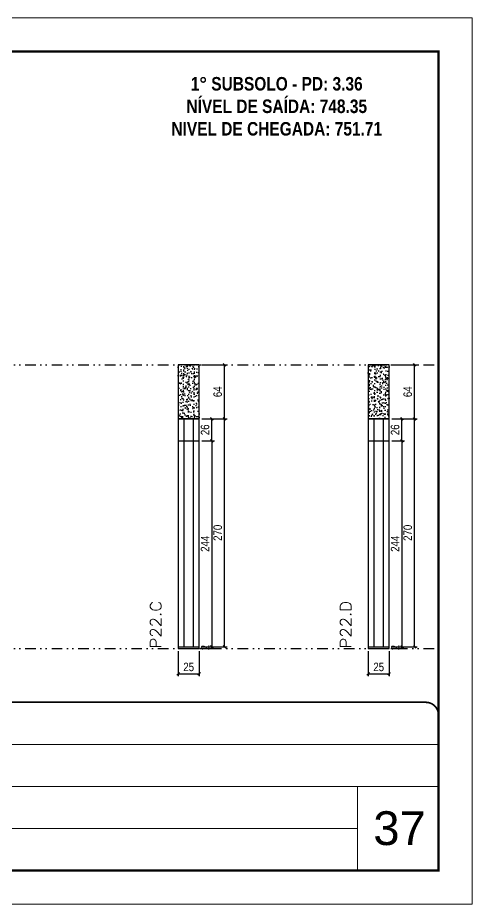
# Model space of a CAD drawing. Header units: millimetres. Extents: x 1945 to 8225, y 304 to 15137.
# Drawn here: x 2892 to 3430, y 3750 to 4800 of the extents above; entities that cross this region are included whole.
import ezdxf

# ---------------------------------------------------------------- set-up
doc = ezdxf.new("R2010")
doc.units = ezdxf.units.MM
for name, pattern in [('CONTINUO', [0]), ('DASHED', [0.75, 0.5, -0.25]), ('DIVIDE2', [0.625, 0.25, -0.125, 0, -0.125, 0, -0.125])]:
    doc.linetypes.add(name, pattern=pattern)
for name, color, linetype, lineweight in [('CARIMBO', 255, 'Continuous', 9), ('Folhas', 255, 'Continuous', 9), ('SARRAFO DE PRESSAO', 251, 'DASHED', 9), ('Texto Seção', 7, 'Continuous', 15)]:
    doc.layers.add(name, color=color, linetype=linetype, lineweight=lineweight)
for name, color, linetype in [('COTA', 241, 'Continuous'), ('NOMENCLATURA', 7, 'Continuous'), ('Nível', 160, 'Continuous'), ('Painéis', 200, 'Continuous'), ('SARR_2.2x7', 40, 'Continuous')]:
    doc.layers.add(name, color=color, linetype=linetype)
doc.styles.add('ARIAL', font='arial.ttf')
doc.styles.add('COTA TECNICA', font='techl___.ttf', dxfattribs={"height": 10})
doc.styles.add('REGUA-120', font='ROMANS.shx', dxfattribs={"height": 15})
doc.styles.add('ROMANC', font='techb___.ttf', dxfattribs={"height": 2.5})
doc.dimstyles.new('PAINEL-NOVA', dxfattribs={"dimtxt": 10, "dimasz": 3, "dimexe": 3, "dimexo": 3, "dimgap": 3, "dimtad": 1, "dimdec": 1, "dimzin": 12, "dimdsep": 46, "dimtxsty": 'COTA TECNICA', "dimblk1": 'OBLIQUE', "dimblk2": 'OBLIQUE', "dimsah": 1, "dimcen": 0.9, "dimclrd": 4, "dimclre": 4, "dimclrt": 240, "dimadec": 1, "dimazin": 3, "dimtfac": 1, "dimtdec": 1, "dimtix": 1, "dimtmove": 0, "dimatfit": 3, "dimfxl": 1, "dimtolj": 1, "dimtzin": 12, "dimarcsym": 0})
pattern_1 = [(51, (3997.6075, 7934.653), (9.121755, -0.637855), [0.9525, -10.4775]), (356, (3997.6075, 7934.653), (-1.928623, 9.520633), [0.762, -8.38203]), (101.45144, (3998.368, 7934.6), (7.193132, 8.882778), [0.8095, -8.904512]), (47.1842, (3997.563, 7937.192), (13.588575, -1.865247), [1.42875, -15.71625]), (97.63556, (3998.696, 7937.037), (11.65249, 12.576586), [1.21425, -13.35678]), (352.18415, (3997.563, 7937.192), (11.65249, 12.576586), [1.143, -12.572987]), (22, (3998.844, 7936.58), (7.668804, -4.98018), [0.9525, -10.4775]), (327, (3998.844, 7936.58), (2.928905, 9.261925), [0.762, -8.382]), (72.45145, (3999.483, 7936.165), (10.597708, 4.281746), [0.8095, -8.904497]), (38.5, (3997.6075, 7934.6528), (0.0806222, 4.2298032), [0, -8.2804, 0, -8.509, 0, -8.41375]), (8.5, (3997.6075, 7934.653), (3.2530547, 5.066574), [0, -4.8514, 0, -8.0899, 0, -3.20675]), (328.5, (3994.776, 7934.6034), (6.7834962, -0.1680745), [0, -3.175, 0, -9.906, 0, -13.1445]), (318.5, (3993.506, 7934.581), (7.383143, 1.400391), [0, -4.1275, 0, -6.5786, 0, -9.3345])]

# ---------------------------------------------------------------- blocks, each defined once
blk = doc.blocks.new('9999999999')
at = {"color": 30, "linetype": 'CONTINUO'}
for p, q in [((98564.6, 34379.6), (99584, 34379.6)), ((98564.6, 34329.8), (99488, 34329.8)), ((99584, 34329.8), (99488, 34329.8)), ((99488, 34329.8), (99488, 34230.2)), ((98564.6, 34280), (99488, 34280))]:
    blk.add_line(p, q, dxfattribs=at)
at = {"color": 30, "linetype": 'CONTINUO', "const_width": 2}
blk.add_lwpolyline([(99584, 34230.2), (99584, 34414.4, 0.414214), (99569, 34429.4), (98229, 34429.4, 0.414214), (98214, 34414.4), (98214, 34245.2, 0.414214), (98229, 34230.2), (99584, 34230.2)], format="xyb", dxfattribs=at)
at = {"layer": 'Folhas'}
blk.add_lwpolyline([(98139, 34190.2), (99624, 34190.2), (99624, 35240.2), (98139, 35240.2)], close=True, dxfattribs=at)
at = {"layer": 'Folhas', "color": 30, "const_width": 3}
blk.add_lwpolyline([(98214, 34230.2), (99584, 34230.2), (99584, 35200.2), (98214, 35200.2)], close=True, dxfattribs=at)
blk = doc.blocks.new('_Oblique')
at = {"color": 0, "linetype": 'ByBlock', "lineweight": -2}
blk.add_line((-0.5, -0.5), (0.5, 0.5), dxfattribs=at)
blk = doc.blocks.new('*D296')
at = {"layer": 'COTA', "color": 4, "linetype": 'Continuous', "lineweight": -2, "ltscale": 30, "transparency": 16777216}
for p, q in [((3109.6, 4298.9), (3124.6, 4298.9)), ((3121.6, 4298.9), (3121.6, 4054.9)), ((3109.6, 4054.9), (3124.6, 4054.9))]:
    blk.add_line(p, q, dxfattribs=at)
at = {"layer": 'Defpoints', "color": 0, "linetype": 'Continuous', "ltscale": 30, "transparency": 16777216}
for p in [(3106.6, 4298.9), (3106.6, 4054.9), (3121.6, 4054.9)]:
    blk.add_point(p, dxfattribs=at)
at = {"layer": 'COTA', "color": 4, "linetype": 'Continuous', "lineweight": -2, "ltscale": 30, "transparency": 16777216, "xscale": 3, "yscale": 3, "zscale": 3}
for p, rotation in [((3121.6, 4298.9), 90), ((3121.6, 4054.9), 270)]:
    blk.add_blockref('_Oblique', p, dxfattribs=dict(at, rotation=rotation))
at = {"layer": 'COTA', "color": 240, "linetype": 'Continuous', "ltscale": 30, "transparency": 16777216, "insert": (3113.5, 4176.9), "char_height": 10, "attachment_point": 5, "rotation": 90, "style": 'COTA TECNICA'}
blk.add_mtext('\\A1;244', dxfattribs=at)
blk = doc.blocks.new('*D297')
at = {"layer": 'COTA', "color": 4, "linetype": 'Continuous', "lineweight": -2, "ltscale": 30, "transparency": 16777216}
for p, q in [((3109.6, 4324.9), (3124.6, 4324.9)), ((3121.6, 4298.9), (3121.6, 4324.9)), ((3109.6, 4298.9), (3124.6, 4298.9))]:
    blk.add_line(p, q, dxfattribs=at)
at = {"layer": 'Defpoints', "color": 0, "linetype": 'Continuous', "ltscale": 30, "transparency": 16777216}
for p in [(3106.6, 4324.9), (3121.6, 4324.9), (3106.6, 4298.9)]:
    blk.add_point(p, dxfattribs=at)
at = {"layer": 'COTA', "color": 4, "linetype": 'Continuous', "lineweight": -2, "ltscale": 30, "transparency": 16777216, "xscale": 3, "yscale": 3, "zscale": 3}
for p, rotation in [((3121.6, 4324.9), 90), ((3121.6, 4298.9), 270)]:
    blk.add_blockref('_Oblique', p, dxfattribs=dict(at, rotation=rotation))
at = {"layer": 'COTA', "color": 240, "linetype": 'Continuous', "ltscale": 30, "transparency": 16777216, "insert": (3113.5, 4311.9), "char_height": 10, "attachment_point": 5, "rotation": 90, "style": 'COTA TECNICA'}
blk.add_mtext('\\A1;26', dxfattribs=at)
blk = doc.blocks.new('*D298')
at = {"layer": 'COTA', "color": 4, "linetype": 'Continuous', "lineweight": -2, "ltscale": 30, "transparency": 16777216}
for p, q in [((3334.6, 4298.9), (3349.6, 4298.9)), ((3346.6, 4298.9), (3346.6, 4054.9)), ((3334.6, 4054.9), (3349.6, 4054.9))]:
    blk.add_line(p, q, dxfattribs=at)
at = {"layer": 'Defpoints', "color": 0, "linetype": 'Continuous', "ltscale": 30, "transparency": 16777216}
for p in [(3331.6, 4298.9), (3331.6, 4054.9), (3346.6, 4054.9)]:
    blk.add_point(p, dxfattribs=at)
at = {"layer": 'COTA', "color": 4, "linetype": 'Continuous', "lineweight": -2, "ltscale": 30, "transparency": 16777216, "xscale": 3, "yscale": 3, "zscale": 3}
for p, rotation in [((3346.6, 4298.9), 90), ((3346.6, 4054.9), 270)]:
    blk.add_blockref('_Oblique', p, dxfattribs=dict(at, rotation=rotation))
at = {"layer": 'COTA', "color": 240, "linetype": 'Continuous', "ltscale": 30, "transparency": 16777216, "insert": (3338.5, 4176.9), "char_height": 10, "attachment_point": 5, "rotation": 90, "style": 'COTA TECNICA'}
blk.add_mtext('\\A1;244', dxfattribs=at)
blk = doc.blocks.new('*D299')
at = {"layer": 'COTA', "color": 4, "linetype": 'Continuous', "lineweight": -2, "ltscale": 30, "transparency": 16777216}
for p, q in [((3334.6, 4324.9), (3349.6, 4324.9)), ((3346.6, 4298.9), (3346.6, 4324.9)), ((3334.6, 4298.9), (3349.6, 4298.9))]:
    blk.add_line(p, q, dxfattribs=at)
at = {"layer": 'Defpoints', "color": 0, "linetype": 'Continuous', "ltscale": 30, "transparency": 16777216}
for p in [(3331.6, 4324.9), (3346.6, 4324.9), (3331.6, 4298.9)]:
    blk.add_point(p, dxfattribs=at)
at = {"layer": 'COTA', "color": 4, "linetype": 'Continuous', "lineweight": -2, "ltscale": 30, "transparency": 16777216, "xscale": 3, "yscale": 3, "zscale": 3}
for p, rotation in [((3346.6, 4324.9), 90), ((3346.6, 4298.9), 270)]:
    blk.add_blockref('_Oblique', p, dxfattribs=dict(at, rotation=rotation))
at = {"layer": 'COTA', "color": 240, "linetype": 'Continuous', "ltscale": 30, "transparency": 16777216, "insert": (3338.5, 4311.9), "char_height": 10, "attachment_point": 5, "rotation": 90, "style": 'COTA TECNICA'}
blk.add_mtext('\\A1;26', dxfattribs=at)
blk = doc.blocks.new('*D312')
at = {"layer": 'COTA', "color": 4, "linetype": 'Continuous', "lineweight": -2, "ltscale": 30, "transparency": 16777216}
for p, q in [((3109.6, 4054.9), (3124.6, 4054.9)), ((3121.6, 4052.9), (3121.6, 4054.9)), ((3109.6, 4052.9), (3124.6, 4052.9))]:
    blk.add_line(p, q, dxfattribs=at)
at = {"layer": 'Defpoints', "color": 0, "linetype": 'Continuous', "ltscale": 30, "transparency": 16777216}
for p in [(3106.6, 4054.9), (3121.6, 4054.9), (3106.6, 4052.9)]:
    blk.add_point(p, dxfattribs=at)
at = {"layer": 'COTA', "color": 240, "linetype": 'Continuous', "ltscale": 30, "transparency": 16777216, "insert": (3113.6, 4053.9), "char_height": 10, "attachment_point": 5, "rotation": 90, "style": 'COTA TECNICA'}
blk.add_mtext('\\A1;2', dxfattribs=at)
blk = doc.blocks.new('*D313')
at = {"layer": 'COTA', "color": 4, "linetype": 'Continuous', "lineweight": -2, "ltscale": 30, "transparency": 16777216}
for p, q in [((3109.6, 4324.9), (3139.6, 4324.9)), ((3136.6, 4054.9), (3136.6, 4324.9)), ((3109.6, 4054.9), (3139.6, 4054.9))]:
    blk.add_line(p, q, dxfattribs=at)
at = {"layer": 'Defpoints', "color": 0, "linetype": 'Continuous', "ltscale": 30, "transparency": 16777216}
for p in [(3106.6, 4324.9), (3136.6, 4324.9), (3106.6, 4054.9)]:
    blk.add_point(p, dxfattribs=at)
at = {"layer": 'COTA', "color": 4, "linetype": 'Continuous', "lineweight": -2, "ltscale": 30, "transparency": 16777216, "xscale": 3, "yscale": 3, "zscale": 3}
for p, rotation in [((3136.6, 4324.9), 90), ((3136.6, 4054.9), 270)]:
    blk.add_blockref('_Oblique', p, dxfattribs=dict(at, rotation=rotation))
at = {"layer": 'COTA', "color": 240, "linetype": 'Continuous', "ltscale": 30, "transparency": 16777216, "insert": (3128.5, 4189.9), "char_height": 10, "attachment_point": 5, "rotation": 90, "style": 'COTA TECNICA'}
blk.add_mtext('\\A1;270', dxfattribs=at)
blk = doc.blocks.new('*D314')
at = {"layer": 'COTA', "color": 4, "linetype": 'Continuous', "lineweight": -2, "ltscale": 30, "transparency": 16777216}
for p, q in [((3109.6, 4388.9), (3139.6, 4388.9)), ((3136.6, 4324.9), (3136.6, 4388.9)), ((3109.6, 4324.9), (3139.6, 4324.9))]:
    blk.add_line(p, q, dxfattribs=at)
at = {"layer": 'Defpoints', "color": 0, "linetype": 'Continuous', "ltscale": 30, "transparency": 16777216}
for p in [(3106.6, 4388.9), (3136.6, 4388.9), (3106.6, 4324.9)]:
    blk.add_point(p, dxfattribs=at)
at = {"layer": 'COTA', "color": 4, "linetype": 'Continuous', "lineweight": -2, "ltscale": 30, "transparency": 16777216, "xscale": 3, "yscale": 3, "zscale": 3}
for p, rotation in [((3136.6, 4388.9), 90), ((3136.6, 4324.9), 270)]:
    blk.add_blockref('_Oblique', p, dxfattribs=dict(at, rotation=rotation))
at = {"layer": 'COTA', "color": 240, "linetype": 'Continuous', "ltscale": 30, "transparency": 16777216, "insert": (3128.5, 4356.9), "char_height": 10, "attachment_point": 5, "rotation": 90, "style": 'COTA TECNICA'}
blk.add_mtext('\\A1;64', dxfattribs=at)
blk = doc.blocks.new('*D315')
at = {"layer": 'COTA', "color": 4, "linetype": 'Continuous', "lineweight": -2, "ltscale": 30, "transparency": 16777216}
for p, q in [((3081.6, 4049.9), (3081.6, 4019.9)), ((3106.6, 4049.9), (3106.6, 4019.9)), ((3081.6, 4022.9), (3106.6, 4022.9))]:
    blk.add_line(p, q, dxfattribs=at)
at = {"layer": 'Defpoints', "color": 0, "linetype": 'Continuous', "ltscale": 30, "transparency": 16777216}
for p in [(3081.6, 4052.9), (3106.6, 4052.9), (3106.6, 4022.9)]:
    blk.add_point(p, dxfattribs=at)
at = {"layer": 'COTA', "color": 4, "linetype": 'Continuous', "lineweight": -2, "ltscale": 30, "transparency": 16777216, "xscale": 3, "yscale": 3, "zscale": 3, "rotation": 180}
blk.add_blockref('_Oblique', (3081.6, 4022.9), dxfattribs=at)
at = {"layer": 'COTA', "color": 4, "linetype": 'Continuous', "lineweight": -2, "ltscale": 30, "transparency": 16777216, "xscale": 3, "yscale": 3, "zscale": 3}
blk.add_blockref('_Oblique', (3106.6, 4022.9), dxfattribs=at)
at = {"layer": 'COTA', "color": 240, "linetype": 'Continuous', "ltscale": 30, "transparency": 16777216, "insert": (3094.1, 4031), "char_height": 10, "attachment_point": 5, "style": 'COTA TECNICA'}
blk.add_mtext('\\A1;25', dxfattribs=at)
blk = doc.blocks.new('*D316')
at = {"layer": 'COTA', "color": 4, "linetype": 'Continuous', "lineweight": -2, "ltscale": 30, "transparency": 16777216}
for p, q in [((3334.6, 4054.9), (3349.6, 4054.9)), ((3346.6, 4052.9), (3346.6, 4054.9)), ((3334.6, 4052.9), (3349.6, 4052.9))]:
    blk.add_line(p, q, dxfattribs=at)
at = {"layer": 'Defpoints', "color": 0, "linetype": 'Continuous', "ltscale": 30, "transparency": 16777216}
for p in [(3331.6, 4054.9), (3346.6, 4054.9), (3331.6, 4052.9)]:
    blk.add_point(p, dxfattribs=at)
at = {"layer": 'COTA', "color": 240, "linetype": 'Continuous', "ltscale": 30, "transparency": 16777216, "insert": (3338.6, 4053.9), "char_height": 10, "attachment_point": 5, "rotation": 90, "style": 'COTA TECNICA'}
blk.add_mtext('\\A1;2', dxfattribs=at)
blk = doc.blocks.new('*D317')
at = {"layer": 'COTA', "color": 4, "linetype": 'Continuous', "lineweight": -2, "ltscale": 30, "transparency": 16777216}
for p, q in [((3334.6, 4324.9), (3364.6, 4324.9)), ((3361.6, 4054.9), (3361.6, 4324.9)), ((3334.6, 4054.9), (3364.6, 4054.9))]:
    blk.add_line(p, q, dxfattribs=at)
at = {"layer": 'Defpoints', "color": 0, "linetype": 'Continuous', "ltscale": 30, "transparency": 16777216}
for p in [(3331.6, 4324.9), (3361.6, 4324.9), (3331.6, 4054.9)]:
    blk.add_point(p, dxfattribs=at)
at = {"layer": 'COTA', "color": 4, "linetype": 'Continuous', "lineweight": -2, "ltscale": 30, "transparency": 16777216, "xscale": 3, "yscale": 3, "zscale": 3}
for p, rotation in [((3361.6, 4324.9), 90), ((3361.6, 4054.9), 270)]:
    blk.add_blockref('_Oblique', p, dxfattribs=dict(at, rotation=rotation))
at = {"layer": 'COTA', "color": 240, "linetype": 'Continuous', "ltscale": 30, "transparency": 16777216, "insert": (3353.5, 4189.9), "char_height": 10, "attachment_point": 5, "rotation": 90, "style": 'COTA TECNICA'}
blk.add_mtext('\\A1;270', dxfattribs=at)
blk = doc.blocks.new('*D318')
at = {"layer": 'COTA', "color": 4, "linetype": 'Continuous', "lineweight": -2, "ltscale": 30, "transparency": 16777216}
for p, q in [((3334.6, 4388.9), (3364.6, 4388.9)), ((3361.6, 4324.9), (3361.6, 4388.9)), ((3334.6, 4324.9), (3364.6, 4324.9))]:
    blk.add_line(p, q, dxfattribs=at)
at = {"layer": 'Defpoints', "color": 0, "linetype": 'Continuous', "ltscale": 30, "transparency": 16777216}
for p in [(3331.6, 4388.9), (3361.6, 4388.9), (3331.6, 4324.9)]:
    blk.add_point(p, dxfattribs=at)
at = {"layer": 'COTA', "color": 4, "linetype": 'Continuous', "lineweight": -2, "ltscale": 30, "transparency": 16777216, "xscale": 3, "yscale": 3, "zscale": 3}
for p, rotation in [((3361.6, 4388.9), 90), ((3361.6, 4324.9), 270)]:
    blk.add_blockref('_Oblique', p, dxfattribs=dict(at, rotation=rotation))
at = {"layer": 'COTA', "color": 240, "linetype": 'Continuous', "ltscale": 30, "transparency": 16777216, "insert": (3353.5, 4356.9), "char_height": 10, "attachment_point": 5, "rotation": 90, "style": 'COTA TECNICA'}
blk.add_mtext('\\A1;64', dxfattribs=at)
blk = doc.blocks.new('*D319')
at = {"layer": 'COTA', "color": 4, "linetype": 'Continuous', "lineweight": -2, "ltscale": 30, "transparency": 16777216}
for p, q in [((3306.6, 4049.9), (3306.6, 4019.9)), ((3331.6, 4049.9), (3331.6, 4019.9)), ((3306.6, 4022.9), (3331.6, 4022.9))]:
    blk.add_line(p, q, dxfattribs=at)
at = {"layer": 'Defpoints', "color": 0, "linetype": 'Continuous', "ltscale": 30, "transparency": 16777216}
for p in [(3306.6, 4052.9), (3331.6, 4052.9), (3331.6, 4022.9)]:
    blk.add_point(p, dxfattribs=at)
at = {"layer": 'COTA', "color": 4, "linetype": 'Continuous', "lineweight": -2, "ltscale": 30, "transparency": 16777216, "xscale": 3, "yscale": 3, "zscale": 3, "rotation": 180}
blk.add_blockref('_Oblique', (3306.6, 4022.9), dxfattribs=at)
at = {"layer": 'COTA', "color": 4, "linetype": 'Continuous', "lineweight": -2, "ltscale": 30, "transparency": 16777216, "xscale": 3, "yscale": 3, "zscale": 3}
blk.add_blockref('_Oblique', (3331.6, 4022.9), dxfattribs=at)
at = {"layer": 'COTA', "color": 240, "linetype": 'Continuous', "ltscale": 30, "transparency": 16777216, "insert": (3319.1, 4031), "char_height": 10, "attachment_point": 5, "style": 'COTA TECNICA'}
blk.add_mtext('\\A1;25', dxfattribs=at)

msp = doc.modelspace()

# ---------------------------------------------------------------- hatches: boundary and pattern name
at = {"layer": 'COTA', "linetype": 'Continuous', "ltscale": 30}
h = msp.add_hatch(dxfattribs=at)
h.set_pattern_fill('AR-CONC', color=256, scale=0.05, angle=1)
h.set_pattern_definition(pattern_1)
h.paths.add_polyline_path([(3106.61, 4388.85), (3081.61, 4388.85), (3081.61, 4324.85), (3106.61, 4324.85)])
h = msp.add_hatch(dxfattribs=at)
h.set_pattern_fill('AR-CONC', color=256, scale=0.05, angle=1)
h.set_pattern_definition(pattern_1)
h.paths.add_polyline_path([(3331.61, 4388.85), (3306.61, 4388.85), (3306.61, 4324.85), (3331.61, 4324.85)])

# ---------------------------------------------------------------- linework, layer by layer
for points in [[(3081.61, 4324.85), (3106.61, 4324.85), (3106.61, 4388.85), (3081.61, 4388.85)], [(3306.61, 4324.85), (3331.61, 4324.85), (3331.61, 4388.85), (3306.61, 4388.85)]]:
    msp.add_lwpolyline(points, close=True, dxfattribs=at)
at = {"layer": 'Nível', "color": 4, "linetype": 'DIVIDE2', "ltscale": 50}
for p, q in [((2019.86, 4388.9), (3389.86, 4388.9)), ((2019.86, 4052.9), (3389.86, 4052.9))]:
    msp.add_line(p, q, dxfattribs=at)
at = {"layer": 'Painéis', "linetype": 'Continuous', "ltscale": 30}
for p, q in [((3081.61, 4324.85), (3081.61, 4052.85)), ((3306.61, 4324.85), (3306.61, 4052.85))]:
    msp.add_line(p, q, dxfattribs=at)
for points in [[(3106.61, 4324.85), (3081.61, 4324.85)], [(3106.61, 4052.85), (3106.61, 4324.85)], [(3331.61, 4324.85), (3306.61, 4324.85)], [(3331.61, 4052.85), (3331.61, 4324.85)], [(3081.61, 4298.85), (3106.61, 4298.85)], [(3306.61, 4298.85), (3331.61, 4298.85)], [(3081.61, 4054.85), (3106.61, 4054.85)], [(3306.61, 4054.85), (3331.61, 4054.85)], [(3081.61, 4052.85), (3106.61, 4052.85)], [(3306.61, 4052.85), (3331.61, 4052.85)]]:
    msp.add_lwpolyline(points, dxfattribs=at)
at = {"layer": 'SARR_2.2x7', "linetype": 'Continuous', "ltscale": 30}
for points in [[(3088.61, 4054.85), (3088.61, 4324.85)], [(3099.61, 4054.85), (3099.61, 4324.85)], [(3313.61, 4054.85), (3313.61, 4324.85)], [(3324.61, 4054.85), (3324.61, 4324.85)]]:
    msp.add_lwpolyline(points, dxfattribs=at)

# ---------------------------------------------------------------- block references
at = {"layer": 'SARRAFO DE PRESSAO', "color": 6, "linetype": 'ByBlock'}
msp.add_blockref('9999999999', (-96194.12, -30440.27), dxfattribs=at)

# ---------------------------------------------------------------- texts
at = {"layer": 'CARIMBO', "style": 'ARIAL'}
msp.add_text('37', height=40, dxfattribs=at).set_placement((3312.72, 3820.08))
at = {"layer": 'NOMENCLATURA', "color": 2, "insert": (3198.35, 4729.73), "char_height": 16, "attachment_point": 2, "style": 'ROMANC'}
msp.add_mtext_dynamic_manual_height_columns('1° SUBSOLO - PD: 3.36\\PNÍVEL DE SAÍDA: 748.35\\PNIVEL DE CHEGADA: 751.71', width=449.0761, gutter_width=1, heights=[0], dxfattribs=at)
at = {"layer": 'Texto Seção', "style": 'REGUA-120', "width": 1.1}
for s, p in [('P22.C', (3061.61, 4052.85)), ('P22.D', (3286.61, 4052.85))]:
    msp.add_text(s, height=13, rotation=90, dxfattribs=at).set_placement(p)

# ---------------------------------------------------------------- dimensions: what is measured, and where the dimension line sits
at = {"layer": 'COTA', "linetype": 'Continuous', "ltscale": 30}
for base, p1, p2, picture, middle in [((3136.61, 4388.85), (3106.61, 4324.85), (3106.61, 4388.85), '*D314', (3128.51, 4356.85)), ((3361.61, 4388.85), (3331.61, 4324.85), (3331.61, 4388.85), '*D318', (3353.51, 4356.85)), ((3121.61, 4324.85), (3106.61, 4298.85), (3106.61, 4324.85), '*D297', (3113.51, 4311.85)), ((3136.61, 4324.85), (3106.61, 4054.85), (3106.61, 4324.85), '*D313', (3128.51, 4189.85)), ((3346.61, 4324.85), (3331.61, 4298.85), (3331.61, 4324.85), '*D299', (3338.51, 4311.85)), ((3361.61, 4324.85), (3331.61, 4054.85), (3331.61, 4324.85), '*D317', (3353.51, 4189.85)), ((3121.61, 4054.85), (3106.61, 4298.85), (3106.61, 4054.85), '*D296', (3113.53, 4176.85)), ((3346.61, 4054.85), (3331.61, 4298.85), (3331.61, 4054.85), '*D298', (3338.53, 4176.85)), ((3121.61, 4054.85), (3106.61, 4052.85), (3106.61, 4054.85), '*D312', (3113.61, 4053.85)), ((3346.61, 4054.85), (3331.61, 4052.85), (3331.61, 4054.85), '*D316', (3338.61, 4053.85))]:
    dim = msp.add_linear_dim(base=base, p1=p1, p2=p2, angle=90, dimstyle='PAINEL-NOVA', dxfattribs=at)
    dim.commit()
    dim.dimension.update_dxf_attribs({"geometry": picture, "text_midpoint": middle})
for base, p1, p2, picture, middle in [((3106.61, 4022.85), (3081.61, 4052.85), (3106.61, 4052.85), '*D315', (3094.11, 4030.96)), ((3331.61, 4022.85), (3306.61, 4052.85), (3331.61, 4052.85), '*D319', (3319.11, 4030.96))]:
    dim = msp.add_linear_dim(base=base, p1=p1, p2=p2, dimstyle='PAINEL-NOVA', dxfattribs=at)
    dim.commit()
    dim.dimension.update_dxf_attribs({"geometry": picture, "text_midpoint": middle})

doc.saveas('drawing.dxf')
